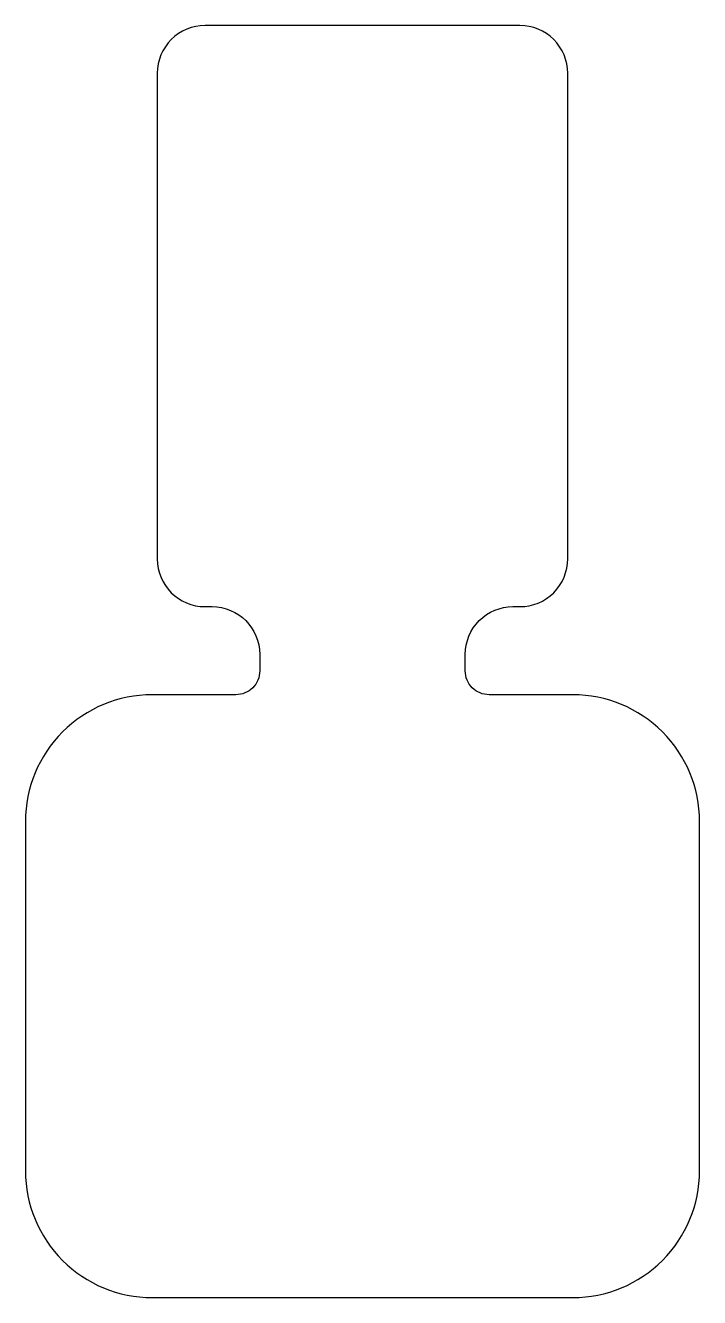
# Model space of a CAD drawing. Header units: millimetres. Extents: x -3.5 to 3.5, y 1.2 to 14.5.
import ezdxf

# ---------------------------------------------------------------- set-up
doc = ezdxf.new("R2010")
doc.units = ezdxf.units.MM
doc.layers.add('pixel_electrodes_small_upper_4_loft', color=4, linetype='Continuous')

msp = doc.modelspace()

# ---------------------------------------------------------------- linework, layer by layer
at = {"layer": 'pixel_electrodes_small_upper_4_loft'}
msp.add_lwpolyline([(1.65, 8.411, 0.414214), (2.15, 8.911), (2.15, 14, 0.414214), (1.65, 14.5), (-1.65, 14.5, 0.414214), (-2.15, 14), (-2.15, 8.911, 0.414213), (-1.65, 8.411), (-1.577, 8.411, -0.414213), (-1.077, 7.911), (-1.077, 7.738, -0.414214), (-1.327, 7.488), (-2.205, 7.488, 0.414214), (-3.532, 6.161), (-3.532, 2.5, 0.414214), (-2.205, 1.173), (2.205, 1.173, 0.414214), (3.532, 2.5), (3.532, 6.161, 0.414214), (2.205, 7.488), (1.327, 7.488, -0.414214), (1.077, 7.738), (1.077, 7.911, -0.414214), (1.577, 8.411)], format="xyb", close=True, dxfattribs=at)

doc.saveas('drawing.dxf')
